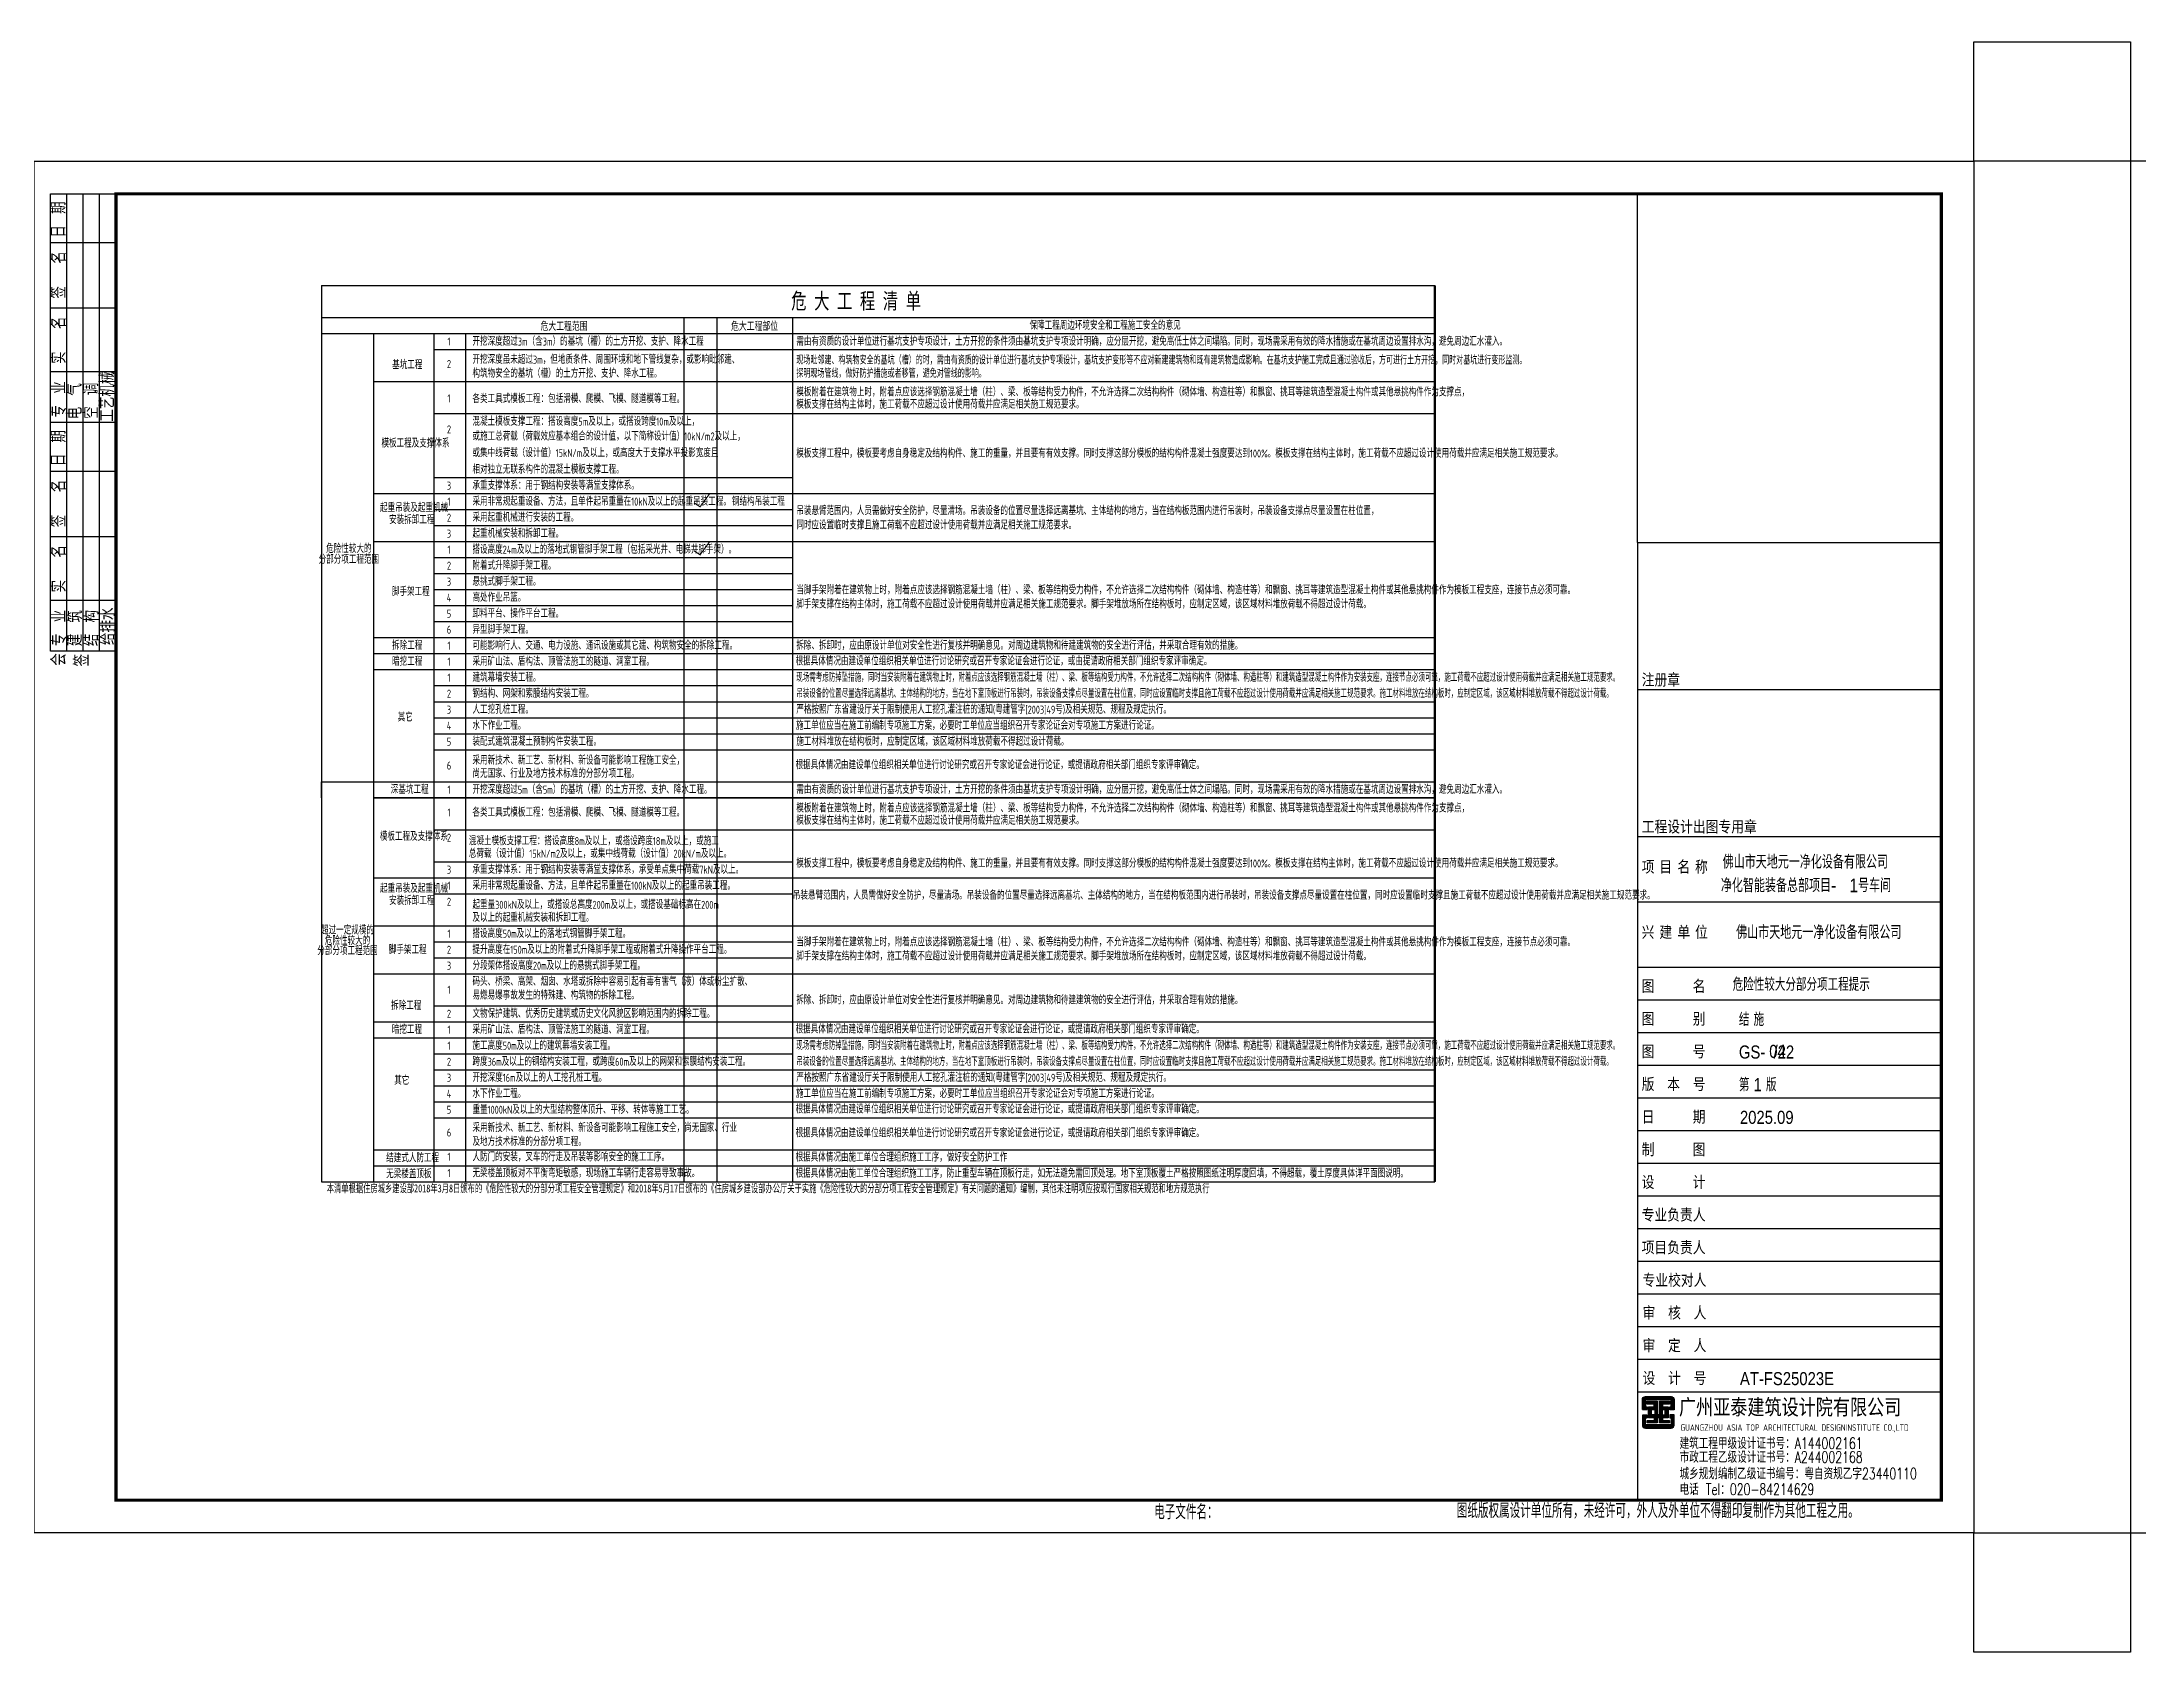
# Model space of a CAD drawing. Extents: x 250899 to 636064, y 268083 to 317384.
# Drawn here: x 512703 to 576897, y 268083 to 317384 of the extents above; entities that cross this region are included whole.
import ezdxf
from ezdxf.enums import TextEntityAlignment as Align

# ---------------------------------------------------------------- set-up
doc = ezdxf.new("R2010")
doc.units = 0
doc.header["$LTSCALE"] = 1000
doc.header["$MEASUREMENT"] = 0
for name, color, linetype in [('13', 13, 'Continuous'), ('14', 14, 'Continuous'), ('_0', 7, 'Continuous'), ('PUB_TITLE', 4, 'Continuous'), ('S-PUB-TAB', 4, 'Continuous'), ('SX-B-N02~N03$0$S-TABS', 7, 'Continuous')]:
    doc.layers.add(name, color=color, linetype=linetype)
doc.layers.add('text13', color=13, linetype='Continuous', lineweight=9)
doc.styles.add('_HZTXT', font='gs_txt.shx', dxfattribs={"width": 0.8, "bigfont": 'gs_hztxt.shx'})
doc.styles.add('HT', font='simhei.ttf')
doc.styles.add('HZTXT', font='txt.shx', dxfattribs={"bigfont": 'hztxt.shx'})
doc.styles.add('hztxt0', font='romans.shx', dxfattribs={"bigfont": 'gbcbig0.shx'})
doc.styles.get("Standard").update_dxf_attribs({"font": 'gbenor.shx', "bigfont": 'gbcbig0.shx'})
doc.styles.add('SX-B-N02~N03$0$HTU', font='SimSun.ttf', dxfattribs={"width": 0.7})
doc.styles.add('SX-B-N02~N03$0$TSSD_Norm', font='Tssdeng.shx', dxfattribs={"bigfont": 'hztxt.shx'})
doc.styles.add('宋体', font='SimSun.ttf', dxfattribs={"width": 0.7})

# ---------------------------------------------------------------- blocks, each defined once
blk = doc.blocks.new('弘吉车间2')
at = {"layer": '14'}
h = blk.add_hatch(dxfattribs=at)
h.set_pattern_fill('ANSI31', color=256, scale=100, angle=135, style=0)
h.set_pattern_definition([(180, (-226475.39, -78017.824), (-3e-15, -12.5), [])])
edge = h.paths.add_edge_path()
edge.add_line((-9011, 2855), (-9011, 2773))
edge.add_line((-9011, 2773), (-9152, 2773))
edge.add_line((-9152, 2773), (-9152, 3084))
edge.add_arc((-9062, 3084), 90, 90, 180, ccw=False)
edge.add_line((-9062, 3174), (-8271, 3174))
edge.add_arc((-8271, 3084), 90, 0, 90, ccw=False)
edge.add_line((-8181, 3084), (-8181, 2768))
edge.add_line((-8181, 2768), (-8311, 2768))
edge.add_line((-8311, 2768), (-8311, 2862))
edge.add_line((-8311, 2862), (-8282, 2862))
edge.add_line((-8282, 2862), (-8268, 2862))
edge.add_line((-8268, 2862), (-8268, 3074))
edge.add_line((-8268, 3074), (-9055, 3074))
edge.add_line((-9055, 3074), (-9055, 2855))
edge.add_line((-9055, 2855), (-9011, 2855))
h.paths.add_polyline_path([(-8629, 2622), (-8629, 3030), (-8321, 3030), (-8321, 2942), (-8535, 2942), (-8535, 2855), (-8362, 2855), (-8362, 2525), (-8542, 2525), (-8542, 2442), (-8320, 2442), (-8320, 2365), (-8628, 2365), (-8628, 2526), (-8697, 2526), (-8697, 2365), (-9006, 2365), (-9006, 2442), (-8784, 2442), (-8784, 2525), (-8963, 2525), (-8963, 2855), (-8790, 2855), (-8790, 2942), (-9004, 2942), (-9004, 3030), (-8697, 3030), (-8697, 2622)])
h.paths.add_polyline_path([(-8874, 2772), (-8776, 2772), (-8776, 2616), (-8874, 2616)], flags=16)
h.paths.add_polyline_path([(-8452, 2772), (-8549, 2772), (-8549, 2616), (-8452, 2616)], flags=16)
edge = h.paths.add_edge_path()
edge.add_line((-9011, 2525), (-9011, 2607))
edge.add_line((-9011, 2607), (-9152, 2607))
edge.add_line((-9152, 2607), (-9152, 2296))
edge.add_arc((-9062, 2296), 90, 180, 270)
edge.add_line((-9062, 2206), (-8271, 2206))
edge.add_arc((-8271, 2296), 90, 270, 360)
edge.add_line((-8181, 2296), (-8181, 2612))
edge.add_line((-8181, 2612), (-8311, 2612))
edge.add_line((-8311, 2612), (-8311, 2518))
edge.add_line((-8311, 2518), (-8282, 2518))
edge.add_line((-8282, 2518), (-8268, 2518))
edge.add_line((-8268, 2518), (-8268, 2306))
edge.add_line((-8268, 2306), (-9055, 2306))
edge.add_line((-9055, 2306), (-9055, 2525))
edge.add_line((-9055, 2525), (-9011, 2525))
for p, q in [((-9300, 29320), (-9300, 0)), ((-9300, 29320), (0, 29320)), ((-9300, 24820), (0, 24820)), ((-9300, 20320), (0, 20320)), ((-9300, 18320), (0, 18320)), ((-9300, 16320), (0, 16320)), ((-9300, 15320), (0, 15320)), ((-9300, 14320), (0, 14320)), ((-9300, 13320), (0, 13320)), ((-9300, 12320), (0, 12320)), ((-9300, 11320), (0, 11320)), ((-9300, 10320), (0, 10320)), ((-9300, 9320), (0, 9320)), ((-9300, 8320), (0, 8320)), ((-9300, 7320), (0, 7320)), ((-9300, 6320), (0, 6320)), ((-9300, 5320), (0, 5320)), ((-9300, 4320), (0, 4320)), ((-9300, 3320), (0, 3320)), ((-9300, 3320), (0, 3320))]:
    blk.add_line(p, q, dxfattribs=at)
for points in [[(-9011, 2855), (-9011, 2773), (-9152, 2773), (-9152, 3084, -0.414214), (-9062, 3174), (-8271, 3174, -0.414214), (-8181, 3084), (-8181, 2768), (-8311, 2768), (-8311, 2862), (-8282, 2862), (-8268, 2862), (-8268, 3074), (-9055, 3074), (-9055, 2855)], [(-9011, 2525), (-9011, 2607), (-9152, 2607), (-9152, 2296, 0.414214), (-9062, 2206), (-8271, 2206, 0.414214), (-8181, 2296), (-8181, 2612), (-8311, 2612), (-8311, 2518), (-8282, 2518), (-8268, 2518), (-8268, 2306), (-9055, 2306), (-9055, 2525)]]:
    blk.add_lwpolyline(points, format="xyb", close=True, dxfattribs=at)
blk.add_lwpolyline([(-8629, 2622), (-8629, 2622), (-8629, 3030), (-8321, 3030), (-8321, 2942), (-8535, 2942), (-8535, 2855), (-8362, 2855), (-8362, 2525), (-8542, 2525), (-8542, 2442), (-8320, 2442), (-8320, 2365), (-8628, 2365), (-8628, 2526), (-8697, 2526), (-8697, 2365), (-9006, 2365), (-9006, 2442), (-8784, 2442), (-8784, 2525), (-8963, 2525), (-8963, 2855), (-8790, 2855), (-8790, 2942), (-9004, 2942), (-9004, 3030), (-8697, 3030), (-8697, 2622), (-8629, 2622)], dxfattribs=at)
for points in [[(-8874, 2772), (-8776, 2772), (-8776, 2616), (-8874, 2616)], [(-8452, 2772), (-8549, 2772), (-8549, 2616), (-8452, 2616)]]:
    blk.add_lwpolyline(points, close=True, dxfattribs=at)
at = {"layer": '13', "color": 7, "style": '_HZTXT', "width": 0.85}
for s, height, p in [('佛山市天地元一净化设备有限公司', 417.91, (-6694, 19336)), ('净化智能装备总部项目-', 417.91, (-6750, 18616)), ('1号车间', 417.9, (-2815, 18616)), ('佛山市天地元一净化设备有限公司', 417.91, (-6282, 17179)), ('结 施', 400, (-6198, 14522)), ('GS-  /22', 400, (-6198, 13522)), ('第 1 版', 400, (-6198, 12522)), ('2025.09', 400, (-6166, 11522)), ('AT-FS25023E', 400, (-6166, 3522))]:
    blk.add_text(s, height=height, dxfattribs=at).set_placement(p)
at = {"layer": '13', "style": 'HZTXT', "width": 0.7}
for s, p in [('建筑工程甲级设计证书号：A144002161', (-8015, 1568)), ('市政工程乙级设计证书号：A244002168', (-8015, 1144)), ('城乡规划编制乙级证书编号：粤自资规乙字23440110', (-8015, 639)), ('电话 Tel：020-84214629', (-8015, 159))]:
    blk.add_text(s, height=350, rotation=359.99972, dxfattribs=at).set_placement(p)
at = {"layer": '14'}
for s, height, style, width, p in [('注册章', 350, '宋体', 0.82, (-9173, 24949)), ('工程设计出图专用章', 350, '宋体', 0.82, (-9173, 20449)), ('项', 350, '宋体', 0.82, (-9176, 19220)), ('目', 350, '宋体', 0.82, (-8632, 19220)), ('名', 350, '宋体', 0.82, (-8081, 19220)), ('称', 350, '宋体', 0.82, (-7542, 19220)), ('兴', 350, '宋体', 0.82, (-9176, 17220)), ('建', 350, '宋体', 0.82, (-8632, 17220)), ('单', 350, '宋体', 0.82, (-8081, 17220)), ('位', 350, '宋体', 0.82, (-7542, 17220)), ('图      名', 350, '宋体', 0.82, (-9176, 15566)), ('图      别', 350, '宋体', 0.82, (-9176, 14566)), ('图      号', 350, '宋体', 0.82, (-9176, 13566)), ('版  本  号', 350, '宋体', 0.82, (-9176, 12566)), ('日      期', 350, '宋体', 0.82, (-9176, 11566)), ('制      图', 350, '宋体', 0.82, (-9176, 10566)), ('设      计', 350, '宋体', 0.82, (-9176, 9566)), ('专业负责人', 350, '宋体', 0.82, (-9176, 8566)), ('项目负责人', 350, '宋体', 0.82, (-9176, 7566)), ('专业校对人', 350, '宋体', 0.82, (-9149, 6566, -24845)), ('审  核  人', 350, '宋体', 0.82, (-9149, 5566, -24845)), ('审  定  人', 350, '宋体', 0.82, (-9149, 4566, -24845)), ('设  计  号', 350, '宋体', 0.82, (-9149, 3566, -24845)), ('广州亚泰建筑设计院有限公司', 480, 'HT', 0.8, (-8033, 2612))]:
    blk.add_text(s, height=height, dxfattribs=dict(at, style=style, width=width)).set_placement(p)
at = {"layer": '14', "width": 0.8}
blk.add_text('GUANGZHOU ASIA TOP ARCHITECTURAL DESIGNINSTITUTE CO.,LTD', height=198, rotation=359.99972, dxfattribs=at).set_placement((-7987, 2124, -24845))
at = {"layer": '14', "style": 'hztxt0'}
for s, p in [('电子文件名：', (-24105, -584)), ('图纸版权属设计单位所有，未经许可，外人及外单位不得翻印复制作为其他工程之用。', (-14838, -548))]:
    blk.add_text(s, height=450, rotation=359.99972, dxfattribs=at).set_placement(p)
blk = doc.blocks.new('A$C393D5F54')
at = {"layer": '14'}
for p, q in [((0, 446), (0, 14446)), ((0, 14446), (2000, 14446)), ((500, 446), (500, 14446)), ((1000, 446), (1000, 14446)), ((1500, 446), (1500, 14446)), ((2000, 446), (2000, 14446)), ((2000, 12946), (0, 12946)), ((2000, 10946), (0, 10946)), ((2000, 8990), (0, 8990)), ((2000, 7446), (0, 7446)), ((2000, 5946), (0, 5946)), ((2000, 3946), (0, 3946)), ((2000, 1990), (0, 1990)), ((2000, 446), (0, 446))]:
    blk.add_line(p, q, dxfattribs=at)
at = {"layer": '14', "style": 'HZTXT', "width": 0.85}
for s, p in [('日 期', (462, 13105)), ('签  名', (466, 11238)), ('实  名', (466, 9238)), ('专 业', (472, 7598)), ('电 气', (957, 7540)), ('空 调', (1460, 7558)), ('工艺机械', (1953, 7471)), ('日 期', (462, 6105)), ('签  名', (466, 4238)), ('实  名', (466, 2238)), ('专 业', (480, 598)), ('建 筑', (967, 592)), ('结 构', (1470, 597)), ('给排水', (1970, 629)), ('会', (470, -3)), ('签', (1174, -27))]:
    blk.add_text(s, height=450, rotation=90, dxfattribs=at).set_placement(p)

msp = doc.modelspace()

# ---------------------------------------------------------------- linework, layer by layer
msp.add_line((555356.7, 309923.2), (555356.7, 282481))
msp.add_lwpolyline([(521266.7, 294243.2), (521266.7, 294243.2), (521266.7, 294733.2), (555356.7, 294733.2), (555356.7, 294243.2), (522854.8, 294243.2)])
at = {"layer": '14'}
msp.add_line((561570, 302053.2), (561570, 312733.2), dxfattribs=at)
at = {"layer": 'PUB_TITLE'}
for points in [[(512470, 271733.2), (512470, 313733.2), (571870, 313733.2), (571870, 271733.2)], [(576664.1, 271733.2), (636064.1, 271733.2), (636064.1, 313733.2), (576664.1, 313733.2)]]:
    msp.add_lwpolyline(points, close=True, dxfattribs=at)
at = {"layer": 'PUB_TITLE', "const_width": 100}
msp.add_lwpolyline([(514970, 272733.2), (570870, 272733.2), (570870, 312733.2), (514970, 312733.2)], close=True, dxfattribs=at)
at = {"layer": 'PUB_TITLE', "color": 4, "const_width": 70}
msp.add_lwpolyline([(555356.7, 309923.2), (555356.7, 282481)], dxfattribs=at)
at = {"layer": 'S-PUB-TAB'}
for points in [[(571870, 317383.9), (576664.1, 317383.9), (576664.1, 313733.2), (571870, 313733.2)], [(571870, 271733.2), (576664.1, 271733.2), (576664.1, 268082.5), (571870, 268082.5)]]:
    msp.add_lwpolyline(points, close=True, dxfattribs=at)
at = {"layer": 'SX-B-N02~N03$0$S-TABS'}
for p, q in [((521266.7, 309923.2), (521266.7, 282481)), ((521266.7, 309923.2), (555356.7, 309923.2)), ((521266.7, 308943.2), (555356.7, 308943.2)), ((532362.3, 308943.2), (532362.3, 294733.2)), ((533367.3, 308943.2), (533367.3, 282481)), ((535687.8, 308943.2), (535687.8, 294733.2)), ((521266.7, 308453.2), (555356.7, 308453.2)), ((522854.8, 308453.2), (522854.8, 294733.2)), ((524704.1, 308453.2), (524704.1, 294733.2)), ((525676.9, 308453.2), (525676.9, 294733.2)), ((524704.1, 307963.2), (555356.7, 307963.2)), ((522854.8, 306983.2), (555356.7, 306983.2)), ((524704.1, 306003.2), (535687.8, 306003.2)), ((535687.8, 306003.2), (555356.7, 306003.2)), ((524704.1, 304043.2), (535687.8, 304043.2)), ((522854.8, 303553.2), (555356.7, 303553.2)), ((524704.1, 303553.2), (555356.7, 303553.2)), ((524704.1, 303063.2), (535687.8, 303063.2)), ((524704.1, 302573.2), (535687.8, 302573.2)), ((522854.8, 302083.2), (555356.7, 302083.2)), ((524704.1, 301593.2), (535687.8, 301593.2)), ((524704.1, 301103.2), (535687.8, 301103.2)), ((524704.1, 300613.2), (535687.8, 300613.2)), ((524704.1, 300123.2), (535687.8, 300123.2)), ((524704.1, 299633.2), (535687.8, 299633.2)), ((522854.8, 299143.2), (555356.7, 299143.2)), ((522854.8, 298653.2), (555356.7, 298653.2)), ((522854.8, 298163.2), (555356.7, 298163.2)), ((524704.1, 297673.2), (535687.8, 297673.2)), ((524704.1, 297183.2), (555356.7, 297183.2)), ((524704.1, 296693.2), (555356.7, 296693.2)), ((524704.1, 296203.2), (555356.7, 296203.2)), ((524704.1, 295713.2), (555356.7, 295713.2)), ((521266.7, 294733.2), (555356.7, 294733.2)), ((522854.8, 294733.2), (555356.7, 294733.2)), ((522854.8, 294733.2), (522854.8, 282481)), ((524704.1, 294733.2), (524704.1, 282481)), ((525676.9, 294733.2), (525676.9, 282481)), ((532362.3, 294733.2), (532362.3, 282481)), ((535687.8, 294733.2), (535687.8, 282481)), ((522854.8, 294243.2), (555356.7, 294243.2)), ((524704.1, 293263.2), (555356.7, 293263.2)), ((524704.1, 292283.2), (535687.8, 292283.2)), ((522854.8, 291793.2), (555356.7, 291793.2)), ((524704.1, 291303.2), (535687.8, 291303.2)), ((522854.8, 290323.2), (555356.7, 290323.2)), ((524704.1, 289833.2), (535687.8, 289833.2)), ((524704.1, 289343.2), (535687.8, 289343.2)), ((522854.8, 288853.2), (555356.7, 288853.2)), ((524704.1, 287873.2), (535687.8, 287873.2)), ((522854.8, 287383.2), (555356.7, 287383.2)), ((522854.8, 286893.2), (555356.7, 286893.2)), ((524704.1, 286403.2), (535687.8, 286403.2)), ((524704.1, 285913.2), (555356.7, 285913.2)), ((524704.1, 285423.2), (555356.7, 285423.2)), ((524704.1, 284933.2), (555356.7, 284933.2)), ((524704.1, 284443.2), (555356.7, 284443.2)), ((522854.8, 283463.2), (555356.7, 283463.2)), ((522854.8, 283461), (555356.7, 283461)), ((521266.7, 282481), (555356.7, 282481)), ((522854.8, 282973.2), (555356.7, 282973.2))]:
    msp.add_line(p, q, dxfattribs=at)
at = {"layer": 'text13', "color": 6}
msp.add_line((521266.7, 294733.2), (555356.7, 294733.2), dxfattribs=at)
at = {"layer": 'text13', "color": 6, "const_width": 34.9}
for points in [[(532670.8, 303274.2), (532857.8, 303149.7), (533139.4, 303534.1)], [(532670.8, 301804.2), (532857.8, 301679.7), (533139.4, 302064.1)]]:
    msp.add_lwpolyline(points, dxfattribs=at)

# ---------------------------------------------------------------- block references
at = {"layer": '14', "color": 6}
msp.add_blockref('A$C393D5F54', (512969.9, 298287.6), dxfattribs=at)
at = {"layer": '_0'}
msp.add_blockref('弘吉车间2', (570870, 272733.2), dxfattribs=at)

# ---------------------------------------------------------------- texts
at = {"layer": '13', "color": 7, "style": '_HZTXT', "width": 0.85}
for s, p in [('危险性较大分部分项工程提示', (564482.4, 288326.8)), ('04', (565601.1, 286276))]:
    msp.add_text(s, height=400, dxfattribs=at).set_placement(p)
at = {"layer": 'SX-B-N02~N03$0$S-TABS', "width": 0.7}
for s, height, style, p in [('危 大 工 程 清 单', 490, 'SX-B-N02~N03$0$HTU', (537637, 309453.9)), ('危大工程范围', 245, 'SX-B-N02~N03$0$HTU', (528692.6, 308687.7)), ('危大工程部位', 245, 'SX-B-N02~N03$0$HTU', (534527, 308687.7)), ('1', 245, 'SX-B-N02~N03$0$TSSD_Norm', (525169.2, 308208.2)), ('2', 245, 'SX-B-N02~N03$0$TSSD_Norm', (525169.2, 307523.7)), ('1', 245, 'SX-B-N02~N03$0$TSSD_Norm', (525169.2, 306468.4)), ('2', 245, 'SX-B-N02~N03$0$TSSD_Norm', (525169.2, 305519.6)), ('3', 245, 'SX-B-N02~N03$0$TSSD_Norm', (525169.2, 303798.2)), ('1', 245, 'SX-B-N02~N03$0$TSSD_Norm', (525169.2, 303308.2)), ('3', 245, 'SX-B-N02~N03$0$TSSD_Norm', (525169.2, 302328.2)), ('2', 245, 'SX-B-N02~N03$0$TSSD_Norm', (525169.2, 302818.2)), ('危险性较大的', 245, 'SX-B-N02~N03$0$TSSD_Norm', (522101.9, 301862.3)), ('1', 245, 'SX-B-N02~N03$0$TSSD_Norm', (525169.2, 301838.2)), ('分部分项工程范围', 245, 'SX-B-N02~N03$0$TSSD_Norm', (522101.9, 301531)), ('2', 245, 'SX-B-N02~N03$0$TSSD_Norm', (525169.2, 301348.2)), ('4', 245, 'SX-B-N02~N03$0$TSSD_Norm', (525169.2, 300368.2)), ('3', 245, 'SX-B-N02~N03$0$TSSD_Norm', (525169.2, 300858.2)), ('5', 245, 'SX-B-N02~N03$0$TSSD_Norm', (525169.2, 299878.2)), ('6', 245, 'SX-B-N02~N03$0$TSSD_Norm', (525169.2, 299388.2)), ('1', 245, 'SX-B-N02~N03$0$TSSD_Norm', (525169.2, 298898.2)), ('1', 245, 'SX-B-N02~N03$0$TSSD_Norm', (525169.2, 298408.2)), ('1', 245, 'SX-B-N02~N03$0$TSSD_Norm', (525169.2, 297918.2)), ('2', 245, 'SX-B-N02~N03$0$TSSD_Norm', (525169.2, 297428.2)), ('3', 245, 'SX-B-N02~N03$0$TSSD_Norm', (525169.2, 296938.2)), ('4', 245, 'SX-B-N02~N03$0$TSSD_Norm', (525169.2, 296448.2)), ('5', 245, 'SX-B-N02~N03$0$TSSD_Norm', (525169.2, 295958.2)), ('6', 245, 'SX-B-N02~N03$0$TSSD_Norm', (525169.2, 295225.8)), ('1', 245, 'SX-B-N02~N03$0$TSSD_Norm', (525169.2, 294488.2)), ('1', 245, 'SX-B-N02~N03$0$TSSD_Norm', (525169.2, 293788.5)), ('2', 245, 'SX-B-N02~N03$0$TSSD_Norm', (525169.2, 293018.2)), ('3', 245, 'SX-B-N02~N03$0$TSSD_Norm', (525169.2, 292038.2)), ('1', 245, 'SX-B-N02~N03$0$TSSD_Norm', (525169.2, 291548.2)), ('2', 245, 'SX-B-N02~N03$0$TSSD_Norm', (525169.2, 291058.2)), ('超过一定规模的', 245, 'SX-B-N02~N03$0$TSSD_Norm', (522061.1, 290181.6)), ('1', 245, 'SX-B-N02~N03$0$TSSD_Norm', (525169.2, 290078.2)), ('分部分项工程范围', 245, 'SX-B-N02~N03$0$TSSD_Norm', (522061.1, 289547.7)), ('危险性较大的', 245, 'SX-B-N02~N03$0$TSSD_Norm', (522061.1, 289859)), ('2', 245, 'SX-B-N02~N03$0$TSSD_Norm', (525169.2, 289588.2)), ('3', 245, 'SX-B-N02~N03$0$TSSD_Norm', (525169.2, 289098.2)), ('1', 245, 'SX-B-N02~N03$0$TSSD_Norm', (525169.2, 288361.8)), ('2', 245, 'SX-B-N02~N03$0$TSSD_Norm', (525169.2, 287628.2)), ('1', 245, 'SX-B-N02~N03$0$TSSD_Norm', (525169.2, 287138.2)), ('1', 245, 'SX-B-N02~N03$0$TSSD_Norm', (525169.2, 286648.2)), ('3', 245, 'SX-B-N02~N03$0$TSSD_Norm', (525169.2, 285668.2)), ('2', 245, 'SX-B-N02~N03$0$TSSD_Norm', (525169.2, 286158.2)), ('4', 245, 'SX-B-N02~N03$0$TSSD_Norm', (525169.2, 285178.2)), ('5', 245, 'SX-B-N02~N03$0$TSSD_Norm', (525169.2, 284688.2)), ('6', 245, 'SX-B-N02~N03$0$TSSD_Norm', (525169.2, 283990.9)), ('1', 245, 'SX-B-N02~N03$0$TSSD_Norm', (525169.2, 283247.6)), ('1', 245, 'SX-B-N02~N03$0$TSSD_Norm', (525169.2, 282748.9))]:
    msp.add_text(s, height=height, dxfattribs=dict(at, style=style)).set_placement(p, align=Align.MIDDLE_CENTER)
at = {"layer": 'SX-B-N02~N03$0$S-TABS'}
for s, style, width, p in [('保障工程周边环境安全和工程施工安全的意见', 'SX-B-N02~N03$0$TSSD_Norm', 0.7, (542948.5, 308575.7)), ('开挖深度超过3m（含3m）的基坑（槽）的土方开挖、支护、降水工程', 'SX-B-N02~N03$0$TSSD_Norm', 0.7, (525888.4, 308085.7)), ('需由有资质的设计单位进行基坑支护专项设计，土方开挖的条件须由基坑支护专项设计明确，应分层开挖，避免高低土体之间塌陷。同时，现场需采用有效的降水措施或在基坑周边设置排水沟，避免周边汇水灌入。', 'SX-B-N02~N03$0$TSSD_Norm', 0.7, (535806.5, 308085.7)), ('基坑工程', 'SX-B-N02~N03$0$TSSD_Norm', 0.7, (523428.3, 307368.2)), ('开挖深度虽未超过3m，但地质条件、周围环境和地下管线复杂，或影响毗邻建、', 'SX-B-N02~N03$0$TSSD_Norm', 0.7, (525888.4, 307532.3)), ('现场毗邻建、构筑物安全的基坑（槽）的时，需由有资质的设计单位进行基坑支护专项设计，基坑支护变形等不应对新建建筑物和既有建筑物造成影响。在基坑支护施工完成且通过验收后，方可进行土方开挖，同时对基坑进行变形监测。', 'SX-B-N02~N03$0$TSSD_Norm', 0.65, (535806.5, 307511.7)), ('构筑物安全的基坑（槽）的土方开挖、支护、降水工程。', 'SX-B-N02~N03$0$TSSD_Norm', 0.7, (525888.4, 307105.7)), ('探明现场管线，做好防护措施或者移管，避免对管线的影响。', 'SX-B-N02~N03$0$TSSD_Norm', 0.65, (535806.5, 307105.7)), ('各类工具式模板工程：包括滑模、爬模、飞模、隧道模等工程。', 'SX-B-N02~N03$0$TSSD_Norm', 0.7, (525888.4, 306332)), ('模板附着在建筑物上时，附着点应该选择钢筋混凝土墙（柱）、梁、板等结构受力构件，不允许选择二次结构构件（砌体墙、构造柱等）和飘窗、挑耳等建筑造型混凝土构件或其他悬挑构件作为支撑点，', 'SX-B-N02~N03$0$TSSD_Norm', 0.7, (535806.5, 306535.9)), ('模板支撑在结构主体时，施工荷载不应超过设计使用荷载并应满足相关施工规范要求。', 'SX-B-N02~N03$0$TSSD_Norm', 0.7, (535806.5, 306159.3)), ('混凝土模板支撑工程：搭设高度5m及以上，或搭设跨度10m及以上，', 'SX-B-N02~N03$0$TSSD_Norm', 0.7, (525888.4, 305635.7)), ('模板工程及支撑体系', 'SX-B-N02~N03$0$TSSD_Norm', 0.7, (523101.2, 304968.7)), ('或施工总荷载（荷载效应基本组合的设计值，以下简称设计值）10kN/m2及以上，', 'SX-B-N02~N03$0$TSSD_Norm', 0.7, (525888.4, 305182.4)), ('或集中线荷载（设计值）15kN/m及以上，或高度大于支撑水平投影宽度且', 'SX-B-N02~N03$0$TSSD_Norm', 0.7, (525888.4, 304674)), ('模板支撑工程中，模板要考虑自身稳定及结构构件、施工的重量，并且要有有效支撑。同时支撑这部分模板的结构构件混凝土强度要达到100%%%。模板支撑在结构主体时，施工荷载不应超过设计使用荷载并应满足相关施工规范要求。', 'SX-B-N02~N03$0$TSSD_Norm', 0.7, (535806.5, 304658.9)), ('相对独立无联系构件的混凝土模板支撑工程。', 'SX-B-N02~N03$0$TSSD_Norm', 0.7, (525888.4, 304165.7)), ('承重支撑体系：用于钢结构安装等满堂支撑体系。', 'SX-B-N02~N03$0$TSSD_Norm', 0.7, (525888.4, 303675.7)), ('起重吊装及起重机械', 'SX-B-N02~N03$0$TSSD_Norm', 0.7, (523057.1, 302995)), ('采用非常规起重设备、方法，且单件起吊重量在10kN及以上的起重吊装工程。', 'SX-B-N02~N03$0$TSSD_Norm', 0.7, (525888.4, 303185.7)), ('钢结构吊装工程', 'SX-B-N02~N03$0$TSSD_Norm', 0.7, (533834.4, 303185.7)), ('吊装悬臂范围内，人员需做好安全防护，尽量清场。吊装设备的位置尽量选择远离基坑、主体结构的地方，当在结构板范围内进行吊装时，吊装设备支撑点尽量设置在柱位置，', 'SX-B-N02~N03$0$TSSD_Norm', 0.7, (535806.5, 302901.6)), ('安装拆卸工程', 'SX-B-N02~N03$0$TSSD_Norm', 0.7, (523335.2, 302623.3)), ('起重机械安装和拆卸工程。', 'SX-B-N02~N03$0$TSSD_Norm', 0.7, (525888.4, 302205.7)), ('采用起重机械进行安装的工程。', 'SX-B-N02~N03$0$TSSD_Norm', 0.7, (525888.4, 302695.7)), ('同时应设置临时支撑且施工荷载不应超过设计使用荷载并应满足相关施工规范要求。', 'SX-B-N02~N03$0$TSSD_Norm', 0.7, (535806.5, 302461.4)), ('搭设高度24m及以上的落地式钢管脚手架工程（包括采光井、电梯井脚手架）。', 'SX-B-N02~N03$0$TSSD_Norm', 0.7, (525888.4, 301715.7)), ('附着式升降脚手架工程。', 'SX-B-N02~N03$0$TSSD_Norm', 0.7, (525888.4, 301225.7)), ('脚手架工程', 'SX-B-N02~N03$0$TSSD_Norm', 0.7, (523422, 300423.6)), ('悬挑式脚手架工程。', 'SX-B-N02~N03$0$TSSD_Norm', 0.7, (525888.4, 300735.7)), ('高处作业吊篮。', 'SX-B-N02~N03$0$TSSD_Norm', 0.7, (525888.4, 300245.7)), ('当脚手架附着在建筑物上时，附着点应该选择钢筋混凝土墙（柱）、梁、板等结构受力构件，不允许选择二次结构构件（砌体墙、构造柱等）和飘窗、挑耳等建筑造型混凝土构件或其他悬挑构件作为模板工程支座，连接节点必须可靠。', 'SX-B-N02~N03$0$TSSD_Norm', 0.7, (535806.5, 300474.6)), ('卸料平台、操作平台工程。', 'SX-B-N02~N03$0$TSSD_Norm', 0.7, (525888.4, 299755.7)), ('脚手架支撑在结构主体时，施工荷载不应超过设计使用荷载并应满足相关施工规范要求。脚手架堆放场所在结构板时，应制定区域，该区域材料堆放荷载不得超过设计荷载。', 'SX-B-N02~N03$0$TSSD_Norm', 0.7, (535806.5, 300042.9)), ('异型脚手架工程。', 'SX-B-N02~N03$0$TSSD_Norm', 0.7, (525888.4, 299265.7)), ('拆除工程', 'SX-B-N02~N03$0$TSSD_Norm', 0.7, (523425.6, 298775.7)), ('暗挖工程', 'SX-B-N02~N03$0$TSSD_Norm', 0.7, (523425.6, 298285.7)), ('采用矿山法、盾构法、顶管法施工的隧道、洞室工程。', 'SX-B-N02~N03$0$TSSD_Norm', 0.7, (525888.4, 298285.7)), ('可能影响行人、交通、电力设施、通讯设施或其它建、构筑物安全的拆除工程。', 'SX-B-N02~N03$0$TSSD_Norm', 0.7, (525888.4, 298775.7)), ('根据具体情况由建设单位组织相关单位进行讨论研究或召开专家论证会进行论证，或由提请政府相关部门组织专家评审确定。', 'SX-B-N02~N03$0$TSSD_Norm', 0.7, (535783.8, 298297.7)), ('拆除、拆卸时，应由原设计单位对安全性进行复核并明确意见。对周边建筑物和待建建筑物的安全进行评估，并采取合理有效的措施。', 'SX-B-N02~N03$0$TSSD_Norm', 0.7, (535806.5, 298775.7)), ('建筑幕墙安装工程。', 'SX-B-N02~N03$0$TSSD_Norm', 0.7, (525888.4, 297795.7)), ('现场需考虑防掉坠措施，同时当安装附着在建筑物上时，附着点应该选择钢筋混凝土墙（柱）、梁、板等结构受力构件，不允许选择二次结构构件（砌体墙、构造柱等）和建筑造型混凝土构件作为安装支座，连接节点必须可靠，施工荷载不应超过设计使用荷载并应满足相关施工规范要求。', 'SX-B-N02~N03$0$TSSD_Norm', 0.6, (535806.5, 297795.7)), ('钢结构、网架和索膜结构安装工程。', 'SX-B-N02~N03$0$TSSD_Norm', 0.7, (525888.4, 297305.7)), ('吊装设备的位置尽量选择远离基坑、主体结构的地方，当在地下室顶板进行吊装时，吊装设备支撑点尽量设置在柱位置，同时应设置临时支撑且施工荷载不应超过设计使用荷载并应满足相关施工规范要求。施工材料堆放在结构板时，应制定区域，该区域材料堆放荷载不得超过设计荷载。', 'SX-B-N02~N03$0$TSSD_Norm', 0.6, (535806.5, 297305.7)), ('其它', 'SX-B-N02~N03$0$TSSD_Norm', 0.7, (523598.2, 296577.2)), ('水下作业工程。', 'SX-B-N02~N03$0$TSSD_Norm', 0.7, (525888.4, 296325.7)), ('人工挖孔桩工程。', 'SX-B-N02~N03$0$TSSD_Norm', 0.7, (525888.4, 296815.7)), ('施工单位应当在施工前编制专项施工方案，必要时工单位应当组织召开专家论证会对专项施工方案进行论证。', 'SX-B-N02~N03$0$TSSD_Norm', 0.7, (535795.1, 296326)), ('严格按照广东省建设厅关于限制使用人工挖孔灌注桩的通知(粤建管字[2003]49号)及相关规范、规程及规定执行。', 'SX-B-N02~N03$0$TSSD_Norm', 0.7, (535806.5, 296815.7)), ('装配式建筑混凝土预制构件安装工程。', 'SX-B-N02~N03$0$TSSD_Norm', 0.7, (525888.4, 295835.7)), ('施工材料堆放在结构板时，应制定区域，该区域材料堆放荷载不得超过设计荷载。', 'SX-B-N02~N03$0$TSSD_Norm', 0.7, (535806.5, 295835.7)), ('采用新技术、新工艺、新材料、新设备可能影响工程施工安全，', 'SX-B-N02~N03$0$TSSD_Norm', 0.7, (525888.4, 295260.9)), ('根据具体情况由建设单位组织相关单位进行讨论研究或召开专家论证会进行论证，或提请政府相关部门组织专家评审确定。', 'SX-B-N02~N03$0$TSSD_Norm', 0.7, (535783.8, 295119.5)), ('尚无国家、行业及地方技术标准的分部分项工程。', 'SX-B-N02~N03$0$TSSD_Norm', 0.7, (525888.4, 294855.7)), ('深基坑工程', 'SX-B-N02~N03$0$TSSD_Norm', 0.7, (523386.8, 294365.7)), ('开挖深度超过5m（含5m）的基坑（槽）的土方开挖、支护、降水工程。', 'SX-B-N02~N03$0$TSSD_Norm', 0.7, (525888.4, 294365.7)), ('模板附着在建筑物上时，附着点应该选择钢筋混凝土墙（柱）、梁、板等结构受力构件，不允许选择二次结构构件（砌体墙、构造柱等）和飘窗、挑耳等建筑造型混凝土构件或其他悬挑构件作为支撑点，', 'SX-B-N02~N03$0$TSSD_Norm', 0.7, (535806.5, 293795.9)), ('需由有资质的设计单位进行基坑支护专项设计，土方开挖的条件须由基坑支护专项设计明确，应分层开挖，避免高低土体之间塌陷。同时，现场需采用有效的降水措施或在基坑周边设置排水沟，避免周边汇水灌入。', 'SX-B-N02~N03$0$TSSD_Norm', 0.7, (535806.5, 294365.7)), ('各类工具式模板工程：包括滑模、爬模、飞模、隧道模等工程。', 'SX-B-N02~N03$0$TSSD_Norm', 0.7, (525888.4, 293666)), ('模板支撑在结构主体时，施工荷载不应超过设计使用荷载并应满足相关施工规范要求。', 'SX-B-N02~N03$0$TSSD_Norm', 0.7, (535806.5, 293419.3)), ('模板工程及支撑体系', 'SX-B-N02~N03$0$TSSD_Norm', 0.7, (523051.9, 292928)), ('混凝土模板支撑工程：搭设高度8m及以上，或搭设跨度18m及以上，或施工', 'SX-B-N02~N03$0$TSSD_Norm', 0.7, (525777.3, 292791.2)), ('总荷载（设计值）15kN/m2及以上，或集中线荷载（设计值）20kN/m及以上。', 'SX-B-N02~N03$0$TSSD_Norm', 0.7, (525777.3, 292405.7)), ('承重支撑体系：用于钢结构安装等满堂支撑体系，承受单点集中荷载7kN及以上。', 'SX-B-N02~N03$0$TSSD_Norm', 0.7, (525888.4, 291915.7)), ('模板支撑工程中，模板要考虑自身稳定及结构构件、施工的重量，并且要有有效支撑。同时支撑这部分模板的结构构件混凝土强度要达到100%%%。模板支撑在结构主体时，施工荷载不应超过设计使用荷载并应满足相关施工规范要求。', 'SX-B-N02~N03$0$TSSD_Norm', 0.7, (535806.5, 292106.9)), ('起重吊装及起重机械', 'SX-B-N02~N03$0$TSSD_Norm', 0.7, (523057.1, 291335.6)), ('采用非常规起重设备、方法，且单件起吊重量在100kN及以上的起重吊装工程。', 'SX-B-N02~N03$0$TSSD_Norm', 0.7, (525888.4, 291425.7)), ('安装拆卸工程', 'SX-B-N02~N03$0$TSSD_Norm', 0.7, (523335.2, 290964)), ('起重量300kN及以上，或搭设总高度200m及以上，或搭设基础标高在200m', 'SX-B-N02~N03$0$TSSD_Norm', 0.7, (525888.4, 290841)), ('吊装悬臂范围内，人员需做好安全防护，尽量清场。吊装设备的位置尽量选择远离基坑、主体结构的地方，当在结构板范围内进行吊装时，吊装设备支撑点尽量设置在柱位置，同时应设置临时支撑且施工荷载不应超过设计使用荷载并应满足相关施工规范要求。', 'SX-B-N02~N03$0$TSSD_Norm', 0.7, (535700.5, 291126.3)), ('及以上的起重机械安装和拆卸工程。', 'SX-B-N02~N03$0$TSSD_Norm', 0.7, (525888.4, 290445.7)), ('搭设高度50m及以上的落地式钢管脚手架工程。', 'SX-B-N02~N03$0$TSSD_Norm', 0.7, (525888.4, 289955.7)), ('脚手架工程', 'SX-B-N02~N03$0$TSSD_Norm', 0.7, (523325.4, 289459.9)), ('提升高度在150m及以上的附着式升降脚手架工程或附着式升降操作平台工程。', 'SX-B-N02~N03$0$TSSD_Norm', 0.7, (525888.4, 289465.7)), ('脚手架支撑在结构主体时，施工荷载不应超过设计使用荷载并应满足相关施工规范要求。脚手架堆放场所在结构板时，应制定区域，该区域材料堆放荷载不得超过设计荷载。', 'SX-B-N02~N03$0$TSSD_Norm', 0.7, (535806.5, 289262.9)), ('当脚手架附着在建筑物上时，附着点应该选择钢筋混凝土墙（柱）、梁、板等结构受力构件，不允许选择二次结构构件（砌体墙、构造柱等）和飘窗、挑耳等建筑造型混凝土构件或其他悬挑构件作为模板工程支座，连接节点必须可靠。', 'SX-B-N02~N03$0$TSSD_Norm', 0.7, (535806.5, 289694.6)), ('分段架体搭设高度20m及以上的悬挑式脚手架工程。', 'SX-B-N02~N03$0$TSSD_Norm', 0.7, (525888.4, 288975.7)), ('码头、桥梁、高架、烟囱、水塔或拆除中容易引起有毒有害气（液）体或粉尘扩散、', 'SX-B-N02~N03$0$TSSD_Norm', 0.7, (525888.4, 288485.7)), ('易燃易爆事故发生的特殊建、构筑物的拆除工程。', 'SX-B-N02~N03$0$TSSD_Norm', 0.7, (525888.4, 288066.7)), ('拆除工程', 'SX-B-N02~N03$0$TSSD_Norm', 0.7, (523396.2, 287750.7)), ('文物保护建筑、优秀历史建筑或历史文化风貌区影响范围内的拆除工程。', 'SX-B-N02~N03$0$TSSD_Norm', 0.7, (525888.4, 287505.7)), ('拆除、拆卸时，应由原设计单位对安全性进行复核并明确意见。对周边建筑物和待建建筑物的安全进行评估，并采取合理有效的措施。', 'SX-B-N02~N03$0$TSSD_Norm', 0.7, (535806.5, 287919.1)), ('暗挖工程', 'SX-B-N02~N03$0$TSSD_Norm', 0.7, (523417.8, 287015.7)), ('采用矿山法、盾构法、顶管法施工的隧道、洞室工程。', 'SX-B-N02~N03$0$TSSD_Norm', 0.7, (525888.4, 287015.7)), ('根据具体情况由建设单位组织相关单位进行讨论研究或召开专家论证会进行论证，或提请政府相关部门组织专家评审确定。', 'SX-B-N02~N03$0$TSSD_Norm', 0.7, (535783.8, 287027.7)), ('施工高度50m及以上的建筑幕墙安装工程。', 'SX-B-N02~N03$0$TSSD_Norm', 0.7, (525888.4, 286525.7)), ('跨度36m及以上的钢结构安装工程，或跨度60m及以上的网架和索膜结构安装工程。', 'SX-B-N02~N03$0$TSSD_Norm', 0.7, (525888.4, 286035.7)), ('现场需考虑防掉坠措施，同时当安装附着在建筑物上时，附着点应该选择钢筋混凝土墙（柱）、梁、板等结构受力构件，不允许选择二次结构构件（砌体墙、构造柱等）和建筑造型混凝土构件作为安装支座，连接节点必须可靠，施工荷载不应超过设计使用荷载并应满足相关施工规范要求。', 'SX-B-N02~N03$0$TSSD_Norm', 0.6, (535806.5, 286525.7)), ('吊装设备的位置尽量选择远离基坑、主体结构的地方，当在地下室顶板进行吊装时，吊装设备支撑点尽量设置在柱位置，同时应设置临时支撑且施工荷载不应超过设计使用荷载并应满足相关施工规范要求。施工材料堆放在结构板时，应制定区域，该区域材料堆放荷载不得超过设计荷载。', 'SX-B-N02~N03$0$TSSD_Norm', 0.6, (535806.5, 286035.7)), ('其它', 'SX-B-N02~N03$0$TSSD_Norm', 0.7, (523491.8, 285455.4)), ('开挖深度16m及以上的人工挖孔桩工程。', 'SX-B-N02~N03$0$TSSD_Norm', 0.7, (525888.4, 285545.7)), ('严格按照广东省建设厅关于限制使用人工挖孔灌注桩的通知(粤建管字[2003]49号)及相关规范、规程及规定执行。', 'SX-B-N02~N03$0$TSSD_Norm', 0.7, (535806.5, 285545.7)), ('水下作业工程。', 'SX-B-N02~N03$0$TSSD_Norm', 0.7, (525888.4, 285055.7)), ('施工单位应当在施工前编制专项施工方案，必要时工单位应当组织召开专家论证会对专项施工方案进行论证。', 'SX-B-N02~N03$0$TSSD_Norm', 0.7, (535795.1, 285056)), ('重量1000kN及以上的大型结构整体顶升、平移、转体等施工工艺。', 'SX-B-N02~N03$0$TSSD_Norm', 0.7, (525888.4, 284565.7)), ('根据具体情况由建设单位组织相关单位进行讨论研究或召开专家论证会进行论证，或提请政府相关部门组织专家评审确定。', 'SX-B-N02~N03$0$TSSD_Norm', 0.7, (535783.8, 284577.7)), ('采用新技术、新工艺、新材料、新设备可能影响工程施工安全，尚无国家、行业', 'SX-B-N02~N03$0$TSSD_Norm', 0.7, (525888.4, 284008.6)), ('及地方技术标准的分部分项工程。', 'SX-B-N02~N03$0$TSSD_Norm', 0.7, (525888.4, 283585.7)), ('根据具体情况由建设单位组织相关单位进行讨论研究或召开专家论证会进行论证，或提请政府相关部门组织专家评审确定。', 'SX-B-N02~N03$0$TSSD_Norm', 0.7, (535783.8, 283849.5)), ('结建式人防工程', 'SX-B-N02~N03$0$TSSD_Norm', 0.7, (523245.7, 283084.2)), ('人防门的安装，叉车的行走及吊装等影响安全的施工工序。', 'SX-B-N02~N03$0$TSSD_Norm', 0.7, (525888.4, 283113.3)), ('根据具体情况由施工单位合理组织施工工序，做好安全防护工作', 'SX-B-N02~N03$0$TSSD_Norm', 0.7, (535783.8, 283105.5)), ('无梁楼盖顶板', 'SX-B-N02~N03$0$TSSD_Norm', 0.7, (523245.7, 282596.4)), ('无梁楼盖顶板对不平衡弯矩敏感，现场施工车辆行走容易导致事故。', 'SX-B-N02~N03$0$TSSD_Norm', 0.7, (525888.4, 282621.1)), ('根据具体情况由施工单位合理组织施工工序，防止重型车辆在顶板行走，如无法避免需回顶处理。地下室顶板覆土严格按照图纸注明厚度回填，不得超载，覆土厚度具体详平面图说明。', 'SX-B-N02~N03$0$TSSD_Norm', 0.7, (535783.8, 282613.3)), ('本清单根据住房城乡建设部2018年3月8日颁布的《危险性较大的分部分项工程安全管理规定》和2018年5月17日颁布的《住房城乡建设部办公厅关于实施《危险性较大的分部分项工程安全管理规定》有关问题的通知》编制，其他未注明项应按现行国家相关规范和地方规范执行', 'SX-B-N02~N03$0$HTU', 0.65, (521424.9, 282159.5))]:
    msp.add_text(s, height=245, dxfattribs=dict(at, style=style, width=width)).set_placement(p)

doc.saveas('drawing.dxf')
